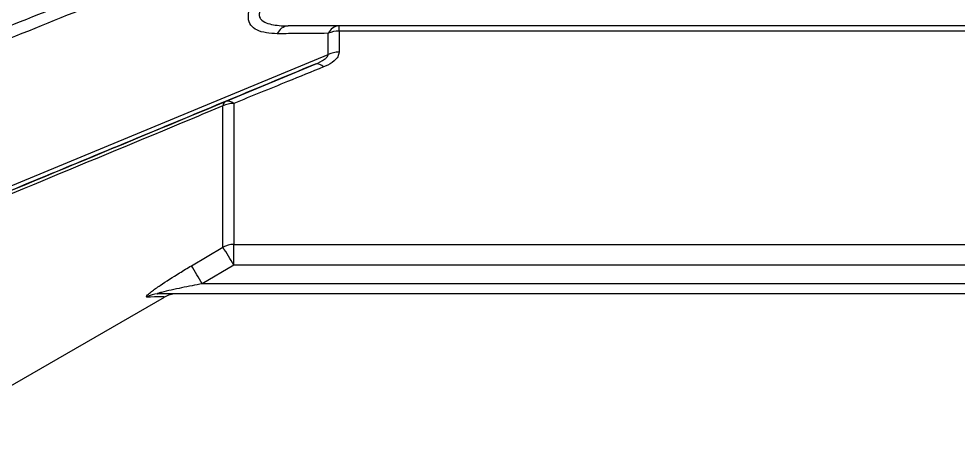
# Model space of a CAD drawing. Extents: x 16.5 to 113.1, y 4.4 to 84.5.
# Drawn here: x 28.378 to 31.056, y 32.68 to 33.892 of the extents above; entities that cross this region are included whole.
import ezdxf

# ---------------------------------------------------------------- set-up
doc = ezdxf.new("R2010")
doc.units = 0
doc.header["$MEASUREMENT"] = 0
doc.layers.add('OBJECT', color=7, linetype='CONTINUOUS')

msp = doc.modelspace()

# ---------------------------------------------------------------- linework, layer by layer
at = {"layer": 'OBJECT'}
for p, q in [((33.2007, 33.8715), (29.1458, 33.8715)), ((29.2909, 33.8565), (29.2909, 33.8715)), ((29.2599, 33.7899), (29.2599, 33.8502)), ((33.2098, 33.8565), (29.2909, 33.8565)), ((29.2909, 33.8565), (29.2909, 33.7964)), ((28.1468, 33.3284), (29.2599, 33.7899)), ((28.967, 33.6556), (29.2229, 33.7622)), ((28.9599, 33.2398), (28.9599, 33.6432)), ((28.9909, 33.6501), (28.9909, 33.2479)), ((28.8702, 33.1869), (28.9599, 33.2398)), ((28.9909, 33.2479), (33.2098, 33.2479)), ((28.9909, 33.1886), (28.9909, 33.2479)), ((28.9909, 33.1886), (28.9012, 33.1357)), ((33.2044, 33.1886), (28.9909, 33.1886)), ((33.1999, 33.1357), (28.9012, 33.1357)), ((28.0718, 32.6805), (28.7933, 33.097)), ((33.1988, 33.1065), (28.7739, 33.1065))]:
    msp.add_line(p, q, dxfattribs=at)
for centre, radius, start, end in [((29.1491, 33.8344), 0.0373, 95.0453, 156.907), ((29.2937, 33.8341), 0.0375, 94.3859, 154.6186), ((29.2905, 33.7788), 0.0777, 89.7351, 113.2218), ((29.2905, 33.7206), 0.0758, 89.7499, 113.8622), ((29.2283, 33.7386), 0.0242, 40.4479, 102.8312), ((28.974, 33.6316), 0.025, 47.7272, 106.1822), ((28.9747, 33.6429), 0.0149, 121.1484, 178.9629), ((28.9906, 33.5784), 0.0717, 89.7956, 115.4013), ((28.9908, 33.1851), 0.0628, 89.9728, 119.5332), ((27.6227, 32.3944), 1.582, 30.136, 32.3023), ((27.5398, 32.3462), 1.5737, 30.1104, 32.2894), ((28.774, 33.0477), 0.0588, 90.0562, 121.8712), ((28.8263, 33.0445), 0.062, 90.0001, 122.0977)]:
    msp.add_arc(centre, radius, start, end, dxfattribs=at)
for points, knots in [([(28.1399, 33.7854), (28.3254, 33.8604), (28.6871, 34.0067), (29.0486, 34.1524), (29.2247, 34.2233)], [0, 0, 0, 0, 0.513008, 1, 1, 1, 1]), ([(29.2599, 34.2021), (29.2289, 34.1896), (29.0549, 34.1193), (28.6839, 33.9696), (28.3438, 33.8318), (28.1468, 33.752)], [0, 0, 0, 0, 0.083466, 0.469044, 1, 1, 1, 1]), ([(29.1148, 33.849), (29.0936, 33.8503), (29.0636, 33.8522), (29.0383, 33.8722), (29.0305, 33.8927), (29.0346, 33.9192), (29.0514, 33.9521), (29.0786, 33.9848), (29.1014, 34.0053), (29.1108, 34.0138)], [0, 0, 0, 0, 0.269459, 0.381209, 0.493906, 0.593567, 0.708386, 0.879635, 1, 1, 1, 1]), ([(29.1418, 33.9786), (29.1243, 33.9682), (29.1009, 33.9543), (29.0768, 33.9319), (29.0666, 33.9182), (29.0626, 33.9057), (29.064, 33.8953), (29.0721, 33.8852), (29.0939, 33.875), (29.1209, 33.8718), (29.1412, 33.8715), (29.1458, 33.8715)], [0, 0, 0, 0, 0.248555, 0.333334, 0.418737, 0.477067, 0.535602, 0.604492, 0.713168, 0.934337, 1, 1, 1, 1]), ([(29.2599, 33.8502), (29.2287, 33.8499), (29.1806, 33.8495), (29.1319, 33.8491), (29.1148, 33.849)], [0, 0, 0, 0, 0.648493, 1, 1, 1, 1]), ([(29.2229, 33.7622), (29.2325, 33.7665), (29.2448, 33.7719), (29.2559, 33.781), (29.2596, 33.7859), (29.2598, 33.7888), (29.2599, 33.7899)], [0, 0, 0, 0, 0.580895, 0.740073, 0.900893, 1, 1, 1, 1]), ([(29.2909, 33.7964), (29.2901, 33.7919), (29.2886, 33.783), (29.2753, 33.7687), (29.2598, 33.7598), (29.2484, 33.755), (29.2468, 33.7543)], [0, 0, 0, 0, 0.254855, 0.5086304, 0.9285912, 1, 1, 1, 1]), ([(29.2229, 33.7622), (29.0472, 33.6891), (28.6861, 33.5387), (28.3249, 33.3891), (28.1395, 33.3123)], [0, 0, 0, 0, 0.486656, 1, 1, 1, 1]), ([(29.2468, 33.7543), (29.2126, 33.7404), (29.1262, 33.7052), (29.0418, 33.6708), (28.9909, 33.6501)], [0, 0, 0, 0, 0.396331, 1, 1, 1, 1]), ([(28.9599, 33.6432), (28.9291, 33.6303), (28.7558, 33.558), (28.4598, 33.4348), (28.1945, 33.3247), (28.0718, 33.2738)], [0, 0, 0, 0, 0.104198, 0.585846, 1, 1, 1, 1]), ([(28.0791, 33.2872), (28.2313, 33.3503), (28.5275, 33.4729), (28.8233, 33.5959), (28.967, 33.6556)], [0, 0, 0, 0, 0.514049, 1, 1, 1, 1]), ([(28.7429, 33.0976), (28.742, 33.0979), (28.7401, 33.0986), (28.7451, 33.1043), (28.7581, 33.115), (28.7883, 33.1363), (28.8281, 33.1618), (28.8588, 33.1801), (28.8702, 33.1869)], [0, 0, 0, 0, 0.087297, 0.174538, 0.284702, 0.464436, 0.80235, 1, 1, 1, 1]), ([(28.9012, 33.1357), (28.8816, 33.1318), (28.8424, 33.1241), (28.8006, 33.1152), (28.7793, 33.1096), (28.7753, 33.1084), (28.773, 33.1075), (28.7721, 33.1069), (28.7723, 33.1066), (28.7731, 33.1065), (28.7737, 33.1065), (28.7739, 33.1065)], [0, 0, 0, 0, 0.419109, 0.839951, 0.880199, 0.924729, 0.942601, 0.960653, 0.976828, 0.994027, 1, 1, 1, 1]), ([(28.7926, 33.0981), (28.7913, 33.0981), (28.7887, 33.0981), (28.7578, 33.0978), (28.7429, 33.0976)], [0, 0, 0, 0, 0.5172286, 1, 1, 1, 1])]:
    msp.add_open_spline(points, degree=3, knots=knots, dxfattribs=at)

doc.saveas('drawing.dxf')
